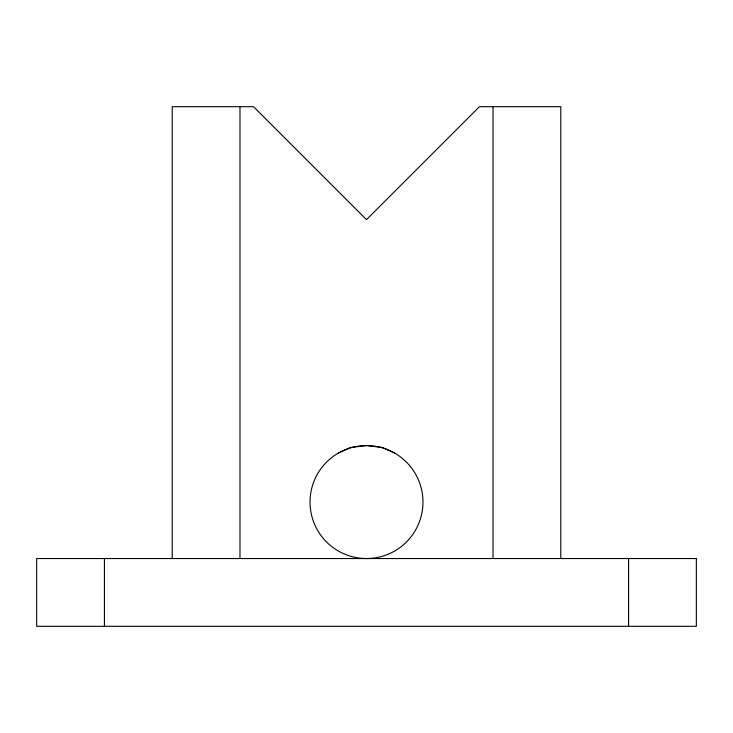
<?xml version="1.0" encoding="UTF-8"?>
<svg xmlns="http://www.w3.org/2000/svg" width="733" height="733" viewBox="0 0 733 733"><rect width="100%" height="100%" fill="white"/><g stroke="black" fill="none" stroke-linecap="round" stroke-linejoin="round"><path stroke-width="1.1" d="M338.261 453.141A56.478 56.478 0 0 1 422.978 502.059A56.478 56.478 0 0 1 338.261 550.969A56.478 56.478 0 0 1 338.261 453.141L350.521 447.496L366.5 445.572L382.479 447.496L394.739 453.141M628.575 558.537L628.575 626.312M560.791 558.537L560.791 106.688L479.464 106.688L366.5 219.653L253.536 106.688L172.209 106.688L172.209 558.537M493.016 106.688L493.016 558.537M239.984 106.688L239.984 558.537M104.425 558.537L104.425 626.312M696.35 558.537L36.65 558.537L36.65 626.312L696.35 626.312L696.35 558.537"/></g></svg>
